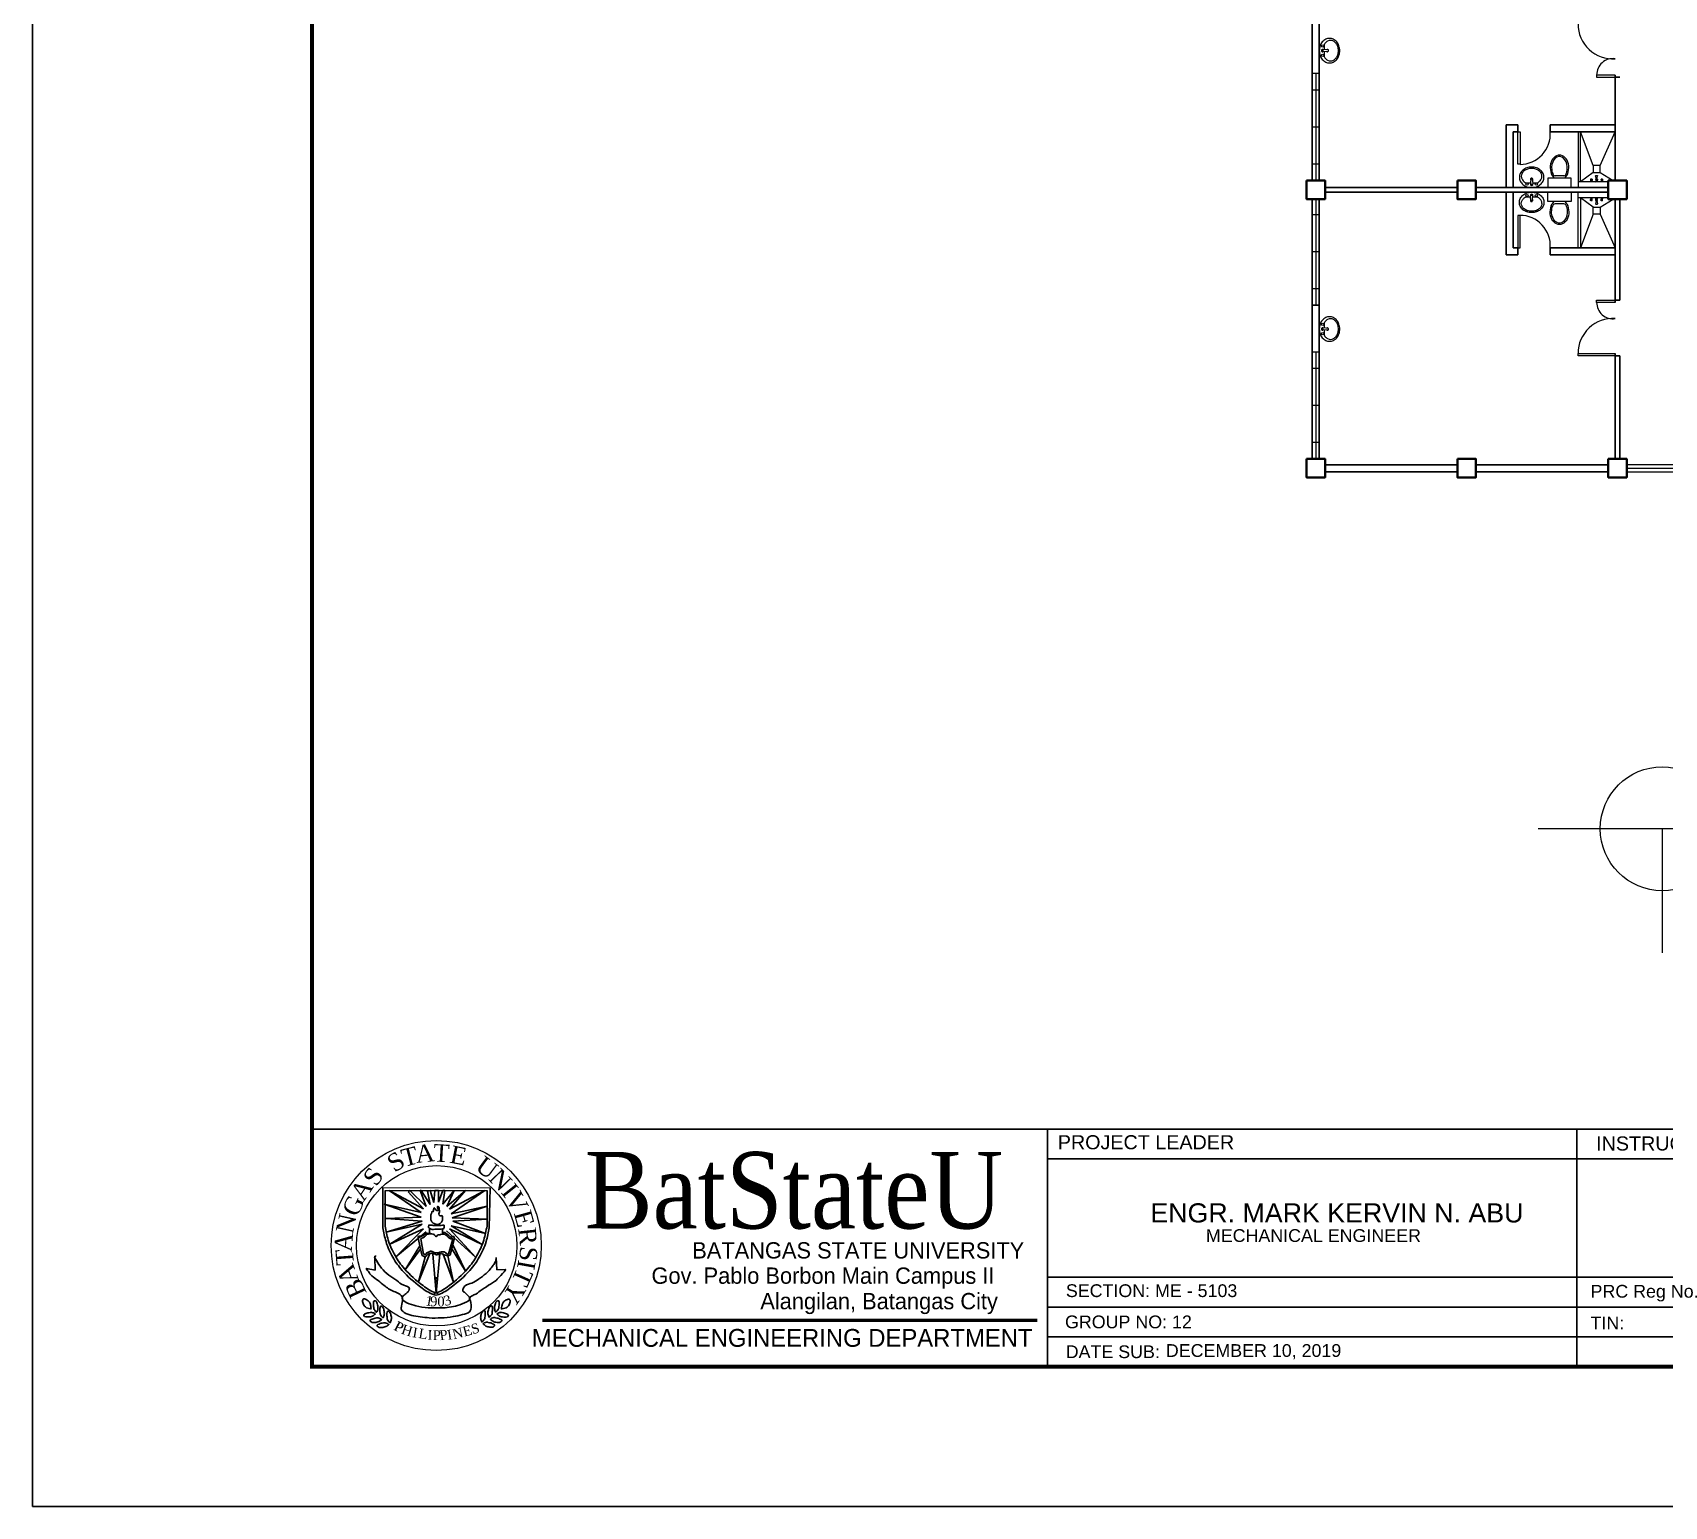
# Model space of a CAD drawing. Header units: millimetres. Extents: x 3 to 421, y 1 to 233.
# Drawn here: x 214.38 to 249.54, y 68.47 to 100.24 of the extents above; entities that cross this region are included whole.
import ezdxf
from ezdxf.enums import TextEntityAlignment as Align

# ---------------------------------------------------------------- set-up
doc = ezdxf.new("R2010")
doc.units = ezdxf.units.MM
doc.header["$MEASUREMENT"] = 0
for name, color, linetype in [('.1', 1, 'Continuous'), ('SHEET', 3, 'Continuous'), ('text', 7, 'Continuous')]:
    doc.layers.add(name, color=color, linetype=linetype)
for name, color, linetype, lineweight in [('stair', 134, 'Continuous', 0), ('texts', 2, 'Continuous', 18), ('WALL', 4, 'Continuous', 30)]:
    doc.layers.add(name, color=color, linetype=linetype, lineweight=lineweight)
doc.styles.add('arial', font='arial.ttf')
doc.styles.add('CGOTHIC', font='GOTHIC.TTF')
doc.styles.add('GARAMOND', font='GARA.TTF')
doc.styles.get("Standard").update_dxf_attribs({"font": 'arial.ttf'})

msp = doc.modelspace()

# ---------------------------------------------------------------- linework, layer by layer
at = {"layer": '.1', "color": 0}
for p, q in [((214.384, 138.867), (214.384, 68.472)), ((214.384, 68.472), (313.659, 68.472))]:
    msp.add_line(p, q, dxfattribs=at)
at = {"layer": '.1', "linetype": 'Continuous', "ltscale": 0.5}
msp.add_line((247.656, 76.6), (247.656, 71.48), dxfattribs=at)
at = {"color": 8, "lineweight": 25}
for p, q in [((241.954, 97.047), (241.954, 102.647)), ((242.104, 97.047), (242.104, 102.647)), ((248.479, 99.322), (248.479, 97.047)), ((248.479, 99.272), (248.579, 99.272)), ((246.129, 98.247), (246.129, 96.897)), ((247.079, 98.097), (247.079, 98.247)), ((242.229, 96.897), (245.079, 96.897)), ((242.229, 96.797), (245.079, 96.797)), ((245.479, 96.897), (248.329, 96.897)), ((245.479, 96.797), (248.329, 96.797)), ((246.129, 95.447), (246.129, 96.797)), ((241.954, 91.047), (241.954, 96.647)), ((242.104, 91.047), (242.104, 96.647)), ((248.479, 96.647), (248.479, 94.422)), ((248.579, 96.647), (248.579, 94.472)), ((248.479, 94.472), (248.579, 94.472)), ((248.479, 93.322), (248.479, 91.047)), ((248.479, 93.272), (248.579, 93.272)), ((248.579, 93.272), (248.579, 91.047)), ((242.229, 90.922), (245.079, 90.922)), ((242.229, 90.772), (245.079, 90.772)), ((245.479, 90.922), (248.329, 90.922)), ((245.479, 90.772), (248.329, 90.772))]:
    msp.add_line(p, q, dxfattribs=at)
at = {"color": 8, "lineweight": 9}
for p, q in [((242.302, 99.861), (242.18, 99.874)), ((242.302, 99.832), (242.18, 99.819)), ((241.954, 99.359), (242.104, 99.359)), ((241.954, 97.047), (241.954, 99.359)), ((242.029, 99.359), (242.029, 97.047)), ((241.954, 98.203), (241.954, 99.003)), ((241.954, 99.003), (242.104, 99.003)), ((242.104, 99.003), (242.104, 97.403)), ((241.954, 98.203), (242.104, 98.203)), ((242.104, 97.403), (241.954, 97.403)), ((241.954, 97.047), (242.104, 97.047)), ((246.664, 97.095), (246.651, 96.973)), ((246.693, 97.095), (246.707, 96.973)), ((247.029, 97.097), (247.029, 96.897)), ((247.529, 97.097), (247.029, 97.097)), ((247.369, 97.147), (247.188, 97.147)), ((247.529, 96.897), (247.529, 97.097)), ((247.952, 97.079), (247.948, 97.077)), ((247.948, 97.077), (247.948, 97.055)), ((247.982, 97.077), (247.948, 97.077)), ((247.948, 97.055), (247.951, 97.051)), ((247.948, 97.022), (247.951, 97.029)), ((247.951, 97.049), (247.951, 97.043)), ((247.979, 97.043), (247.951, 97.043)), ((247.951, 97.043), (247.952, 97.041)), ((247.979, 97.029), (247.951, 97.029)), ((247.952, 97.08), (247.952, 97.079)), ((247.978, 97.08), (247.952, 97.08)), ((247.978, 97.079), (247.952, 97.079)), ((247.952, 97.068), (247.952, 97.056)), ((247.952, 97.055), (247.959, 97.055)), ((247.978, 97.041), (247.952, 97.041)), ((247.954, 97.029), (247.954, 97.041)), ((247.959, 97.068), (247.959, 97.056)), ((247.971, 97.068), (247.971, 97.056)), ((247.978, 97.055), (247.971, 97.055)), ((247.976, 97.029), (247.976, 97.041)), ((247.978, 97.08), (247.978, 97.079)), ((247.978, 97.079), (247.982, 97.077)), ((247.978, 97.068), (247.978, 97.056)), ((247.979, 97.043), (247.978, 97.041)), ((247.979, 97.049), (247.979, 97.043)), ((247.982, 97.022), (247.979, 97.029)), ((247.982, 97.055), (247.98, 97.051)), ((247.982, 97.077), (247.982, 97.055)), ((248.05, 97.022), (248.061, 97.027)), ((248.066, 97.107), (248.058, 97.149)), ((248.059, 97.154), (248.098, 97.154)), ((248.061, 97.037), (248.096, 97.037)), ((248.061, 97.027), (248.061, 97.037)), ((248.061, 97.027), (248.096, 97.027)), ((248.096, 97.027), (248.061, 97.027)), ((248.066, 97.079), (248.062, 97.077)), ((248.071, 97.077), (248.062, 97.077)), ((248.062, 97.077), (248.062, 97.055)), ((248.062, 97.055), (248.064, 97.051)), ((248.065, 97.055), (248.071, 97.055)), ((248.065, 97.049), (248.065, 97.043)), ((248.071, 97.043), (248.065, 97.043)), ((248.065, 97.043), (248.065, 97.041)), ((248.071, 97.041), (248.065, 97.041)), ((248.091, 97.107), (248.066, 97.107)), ((248.066, 97.107), (248.066, 97.099)), ((248.091, 97.107), (248.066, 97.107)), ((248.066, 97.099), (248.091, 97.099)), ((248.071, 97.08), (248.066, 97.08)), ((248.066, 97.08), (248.066, 97.079)), ((248.071, 97.079), (248.066, 97.079)), ((248.066, 97.068), (248.066, 97.056)), ((248.067, 97.037), (248.067, 97.041)), ((248.071, 97.037), (248.071, 97.099)), ((248.086, 97.037), (248.071, 97.037)), ((248.086, 97.099), (248.086, 97.037)), ((248.092, 97.08), (248.086, 97.08)), ((248.092, 97.079), (248.086, 97.079)), ((248.095, 97.077), (248.086, 97.077)), ((248.092, 97.055), (248.086, 97.055)), ((248.093, 97.043), (248.086, 97.043)), ((248.092, 97.041), (248.086, 97.041)), ((248.09, 97.037), (248.09, 97.041)), ((248.091, 97.107), (248.1, 97.149)), ((248.091, 97.099), (248.091, 97.107)), ((248.092, 97.08), (248.092, 97.079)), ((248.092, 97.079), (248.095, 97.077)), ((248.092, 97.068), (248.092, 97.056)), ((248.093, 97.043), (248.092, 97.041)), ((248.095, 97.055), (248.093, 97.051)), ((248.093, 97.049), (248.093, 97.043)), ((248.095, 97.077), (248.095, 97.055)), ((248.096, 97.037), (248.096, 97.027)), ((248.096, 97.027), (248.108, 97.022)), ((248.175, 97.022), (248.179, 97.029)), ((248.179, 97.079), (248.176, 97.077)), ((248.209, 97.077), (248.176, 97.077)), ((248.176, 97.077), (248.176, 97.055)), ((248.176, 97.055), (248.178, 97.051)), ((248.178, 97.049), (248.178, 97.043)), ((248.178, 97.043), (248.179, 97.041)), ((248.206, 97.043), (248.178, 97.043)), ((248.205, 97.08), (248.179, 97.08)), ((248.179, 97.08), (248.179, 97.079)), ((248.205, 97.079), (248.179, 97.079)), ((248.179, 97.068), (248.179, 97.056)), ((248.179, 97.055), (248.186, 97.055)), ((248.206, 97.041), (248.179, 97.041)), ((248.206, 97.029), (248.179, 97.029)), ((248.181, 97.029), (248.181, 97.041)), ((248.186, 97.068), (248.186, 97.056)), ((248.198, 97.068), (248.198, 97.056)), ((248.206, 97.055), (248.198, 97.055)), ((248.204, 97.029), (248.204, 97.041)), ((248.205, 97.08), (248.205, 97.079)), ((248.205, 97.079), (248.209, 97.077)), ((248.205, 97.068), (248.205, 97.056)), ((248.206, 97.049), (248.206, 97.043)), ((248.206, 97.043), (248.206, 97.041)), ((248.209, 97.022), (248.206, 97.029)), ((248.209, 97.055), (248.207, 97.051)), ((248.209, 97.077), (248.209, 97.055)), ((246.664, 96.599), (246.651, 96.721)), ((246.693, 96.599), (246.707, 96.721)), ((246.703, 96.999), (246.805, 96.999)), ((246.703, 96.695), (246.805, 96.695)), ((247.029, 96.897), (247.529, 96.897)), ((247.029, 96.597), (247.029, 96.797)), ((247.029, 96.797), (247.529, 96.797)), ((247.529, 96.797), (247.529, 96.597)), ((248.329, 97.022), (247.679, 97.022)), ((247.948, 97.022), (247.948, 97.022)), ((247.982, 97.022), (247.948, 97.022)), ((247.982, 97.022), (247.948, 97.022)), ((247.982, 97.022), (247.982, 97.022)), ((248.108, 97.022), (248.05, 97.022)), ((248.209, 97.022), (248.175, 97.022)), ((248.209, 97.022), (248.175, 97.022)), ((248.175, 97.022), (248.175, 97.022)), ((248.209, 97.022), (248.209, 97.022)), ((241.954, 94.359), (241.954, 96.647)), ((242.029, 96.647), (242.029, 94.359)), ((247.529, 96.597), (247.029, 96.597)), ((247.369, 96.547), (247.188, 96.547)), ((248.329, 96.672), (247.679, 96.672)), ((247.948, 96.671), (247.948, 96.672)), ((247.982, 96.672), (247.948, 96.672)), ((247.948, 96.671), (247.951, 96.664)), ((247.982, 96.671), (247.948, 96.671)), ((247.948, 96.638), (247.951, 96.642)), ((247.948, 96.616), (247.948, 96.638)), ((247.952, 96.614), (247.948, 96.616)), ((247.982, 96.616), (247.948, 96.616)), ((247.979, 96.664), (247.951, 96.664)), ((247.951, 96.65), (247.952, 96.652)), ((247.951, 96.644), (247.951, 96.65)), ((247.979, 96.65), (247.951, 96.65)), ((247.978, 96.652), (247.952, 96.652)), ((247.952, 96.638), (247.959, 96.638)), ((247.952, 96.625), (247.952, 96.637)), ((247.952, 96.613), (247.952, 96.614)), ((247.978, 96.614), (247.952, 96.614)), ((247.978, 96.613), (247.952, 96.613)), ((247.954, 96.664), (247.954, 96.652)), ((247.959, 96.625), (247.959, 96.637)), ((247.978, 96.638), (247.971, 96.638)), ((247.971, 96.625), (247.971, 96.637)), ((247.976, 96.664), (247.976, 96.652)), ((247.979, 96.65), (247.978, 96.652)), ((247.978, 96.625), (247.978, 96.637)), ((247.978, 96.614), (247.982, 96.616)), ((247.978, 96.613), (247.978, 96.614)), ((247.982, 96.671), (247.979, 96.664)), ((247.979, 96.644), (247.979, 96.65)), ((247.982, 96.638), (247.98, 96.642)), ((247.982, 96.671), (247.982, 96.672)), ((247.982, 96.616), (247.982, 96.638)), ((248.05, 96.672), (248.061, 96.666)), ((248.108, 96.672), (248.05, 96.672)), ((248.066, 96.586), (248.058, 96.544)), ((248.059, 96.54), (248.098, 96.54)), ((248.061, 96.666), (248.096, 96.666)), ((248.096, 96.666), (248.061, 96.666)), ((248.061, 96.666), (248.061, 96.656)), ((248.061, 96.656), (248.096, 96.656)), ((248.062, 96.638), (248.064, 96.642)), ((248.062, 96.616), (248.062, 96.638)), ((248.071, 96.616), (248.062, 96.616)), ((248.066, 96.614), (248.062, 96.616)), ((248.071, 96.652), (248.065, 96.652)), ((248.065, 96.65), (248.065, 96.652)), ((248.071, 96.65), (248.065, 96.65)), ((248.065, 96.644), (248.065, 96.65)), ((248.065, 96.638), (248.071, 96.638)), ((248.066, 96.625), (248.066, 96.637)), ((248.071, 96.614), (248.066, 96.614)), ((248.066, 96.613), (248.066, 96.614)), ((248.071, 96.613), (248.066, 96.613)), ((248.066, 96.586), (248.066, 96.594)), ((248.066, 96.594), (248.091, 96.594)), ((248.091, 96.586), (248.066, 96.586)), ((248.091, 96.586), (248.066, 96.586)), ((248.067, 96.656), (248.067, 96.652)), ((248.071, 96.656), (248.071, 96.594)), ((248.086, 96.656), (248.071, 96.656)), ((248.086, 96.594), (248.086, 96.656)), ((248.092, 96.652), (248.086, 96.652)), ((248.093, 96.65), (248.086, 96.65)), ((248.092, 96.638), (248.086, 96.638)), ((248.095, 96.616), (248.086, 96.616)), ((248.092, 96.614), (248.086, 96.614)), ((248.092, 96.613), (248.086, 96.613)), ((248.09, 96.656), (248.09, 96.652)), ((248.091, 96.594), (248.091, 96.586)), ((248.091, 96.586), (248.1, 96.544)), ((248.093, 96.65), (248.092, 96.652)), ((248.092, 96.625), (248.092, 96.637)), ((248.092, 96.614), (248.095, 96.616)), ((248.092, 96.613), (248.092, 96.614)), ((248.093, 96.644), (248.093, 96.65)), ((248.095, 96.638), (248.093, 96.642)), ((248.095, 96.616), (248.095, 96.638)), ((248.096, 96.666), (248.108, 96.672)), ((248.096, 96.656), (248.096, 96.666)), ((248.209, 96.672), (248.175, 96.672)), ((248.175, 96.671), (248.175, 96.672)), ((248.209, 96.671), (248.175, 96.671)), ((248.175, 96.671), (248.179, 96.664)), ((248.176, 96.638), (248.178, 96.642)), ((248.176, 96.616), (248.176, 96.638)), ((248.209, 96.616), (248.176, 96.616)), ((248.179, 96.614), (248.176, 96.616)), ((248.178, 96.65), (248.179, 96.652)), ((248.206, 96.65), (248.178, 96.65)), ((248.178, 96.644), (248.178, 96.65)), ((248.206, 96.664), (248.179, 96.664)), ((248.206, 96.652), (248.179, 96.652)), ((248.179, 96.638), (248.186, 96.638)), ((248.179, 96.625), (248.179, 96.637)), ((248.205, 96.614), (248.179, 96.614)), ((248.179, 96.613), (248.179, 96.614)), ((248.205, 96.613), (248.179, 96.613)), ((248.181, 96.664), (248.181, 96.652)), ((248.186, 96.625), (248.186, 96.637)), ((248.206, 96.638), (248.198, 96.638)), ((248.198, 96.625), (248.198, 96.637)), ((248.204, 96.664), (248.204, 96.652)), ((248.205, 96.625), (248.205, 96.637)), ((248.205, 96.614), (248.209, 96.616)), ((248.205, 96.613), (248.205, 96.614)), ((248.209, 96.671), (248.206, 96.664)), ((248.206, 96.65), (248.206, 96.652)), ((248.206, 96.644), (248.206, 96.65)), ((248.209, 96.638), (248.207, 96.642)), ((248.209, 96.671), (248.209, 96.672)), ((248.209, 96.616), (248.209, 96.638)), ((241.954, 95.515), (241.954, 96.315)), ((241.954, 96.315), (242.104, 96.315)), ((242.104, 96.315), (242.104, 94.715)), ((241.954, 95.515), (242.104, 95.515)), ((242.104, 94.715), (241.954, 94.715)), ((241.954, 94.359), (242.104, 94.359)), ((242.302, 93.861), (242.18, 93.874)), ((242.302, 93.832), (242.18, 93.819)), ((241.954, 93.359), (242.104, 93.359)), ((241.954, 91.047), (241.954, 93.359)), ((242.029, 93.359), (242.029, 91.047)), ((241.954, 92.203), (241.954, 93.003)), ((241.954, 93.003), (242.104, 93.003)), ((242.104, 93.003), (242.104, 91.403)), ((241.954, 92.203), (242.104, 92.203)), ((242.104, 91.403), (241.954, 91.403)), ((241.954, 91.047), (242.104, 91.047)), ((251.429, 90.922), (248.729, 90.922)), ((248.729, 90.847), (251.429, 90.847)), ((248.729, 90.772), (251.429, 90.772))]:
    msp.add_line(p, q, dxfattribs=at)
at = {"color": 8, "lineweight": 25, "ltscale": 0.3}
for p, q in [((246.379, 98.247), (246.129, 98.247)), ((246.379, 98.097), (246.279, 98.097)), ((246.279, 96.897), (246.279, 98.097)), ((246.379, 98.097), (246.379, 98.247)), ((248.479, 98.247), (247.079, 98.247)), ((248.479, 98.097), (247.079, 98.097)), ((246.279, 96.797), (246.279, 95.597)), ((246.379, 95.447), (246.129, 95.447)), ((246.379, 95.597), (246.279, 95.597)), ((246.379, 95.597), (246.379, 95.447)), ((248.479, 95.597), (247.079, 95.597)), ((247.079, 95.597), (247.079, 95.447)), ((248.479, 95.447), (247.079, 95.447))]:
    msp.add_line(p, q, dxfattribs=at)
at = {"color": 8, "lineweight": 9, "ltscale": 0.3}
for p, q in [((248.004, 97.372), (247.729, 98.097)), ((248.154, 97.372), (248.479, 98.097)), ((248.004, 97.222), (247.729, 97.022)), ((248.154, 97.222), (248.438, 97.047)), ((248.004, 96.472), (247.729, 96.672)), ((248.154, 96.472), (248.438, 96.647)), ((248.004, 96.322), (247.729, 95.597)), ((248.154, 96.322), (248.479, 95.597))]:
    msp.add_line(p, q, dxfattribs=at)
at = {"color": 0, "linetype": 'ByBlock', "lineweight": 9}
for p, q in [((252.165, 83.076), (246.821, 83.076)), ((249.493, 83.076), (249.493, 80.403))]:
    msp.add_line(p, q, dxfattribs=at)
for p, q in [((221.927, 74.478), (221.927, 75.344)), ((221.976, 74.512), (221.976, 75.281)), ((222.806, 74.884), (222.068, 75.281)), ((222.068, 75.281), (222.751, 74.808)), ((222.507, 75.281), (222.475, 75.248)), ((222.475, 75.248), (222.806, 74.884)), ((222.865, 74.938), (222.507, 75.281)), ((222.757, 75.281), (222.73, 75.281)), ((222.73, 75.281), (222.865, 74.938)), ((222.947, 74.976), (222.757, 75.281)), ((222.947, 75.281), (222.889, 75.263)), ((222.889, 75.263), (222.947, 74.976)), ((223.028, 75.02), (222.947, 75.281)), ((223.05, 75.281), (223.028, 75.02)), ((223.126, 75.281), (223.05, 75.281)), ((223.223, 75.281), (223.126, 75.025)), ((223.126, 75.025), (223.126, 75.281)), ((223.462, 75.281), (223.223, 74.987)), ((223.223, 74.987), (223.261, 75.281)), ((223.261, 75.281), (223.223, 75.281)), ((223.712, 75.281), (223.305, 74.933)), ((223.305, 74.933), (223.462, 75.281)), ((224.124, 75.281), (223.364, 74.879)), ((223.364, 74.879), (223.712, 75.281)), ((223.402, 74.776), (224.124, 75.281)), ((224.173, 74.506), (224.173, 75.281)), ((224.222, 74.478), (224.238, 75.34)), ((222.751, 74.808), (221.954, 74.982)), ((221.954, 74.982), (222.751, 74.705)), ((224.173, 74.944), (223.402, 74.776)), ((223.424, 74.694), (224.173, 74.944)), ((222.751, 74.705), (222.002, 74.673)), ((222.002, 74.673), (222.773, 74.618)), ((222.773, 74.618), (222.002, 74.384)), ((222.002, 74.384), (222.778, 74.553)), ((222.778, 74.553), (222.076, 74.122)), ((224.173, 74.662), (223.424, 74.694)), ((223.435, 74.618), (224.173, 74.662)), ((224.14, 74.352), (223.435, 74.618)), ((222.076, 74.122), (222.806, 74.456)), ((222.806, 74.456), (222.209, 73.847)), ((222.209, 73.847), (222.86, 74.391)), ((222.69, 74.249), (222.767, 73.893)), ((222.75, 74.241), (222.808, 73.911)), ((222.936, 74.463), (222.936, 74.362)), ((223.216, 74.451), (223.216, 74.35)), ((223.932, 73.834), (223.299, 74.407)), ((223.426, 74.212), (223.345, 73.905)), ((224.07, 74.117), (223.364, 74.456)), ((223.364, 74.456), (223.932, 73.834)), ((223.377, 73.887), (223.471, 74.251)), ((223.402, 74.521), (224.07, 74.117)), ((223.402, 74.521), (224.14, 74.352)), ((221.763, 73.561), (221.753, 73.836)), ((222.724, 74.087), (222.413, 73.571)), ((222.413, 73.571), (222.735, 74.006)), ((222.694, 73.308), (222.941, 73.924)), ((222.849, 73.87), (222.694, 73.308)), ((223.006, 73.908), (223.074, 73.07)), ((223.074, 73.07), (223.158, 73.913)), ((223.229, 73.908), (223.448, 73.303)), ((223.448, 73.303), (223.326, 73.875)), ((223.408, 74.038), (223.712, 73.544)), ((223.712, 73.544), (223.44, 74.109)), ((224.371, 73.839), (224.383, 73.568)), ((221.579, 73.599), (221.763, 73.561)), ((224.383, 73.568), (224.563, 73.574))]:
    msp.add_line(p, q)
at = {"color": 8, "lineweight": 9}
for points in [[(242.325, 99.582, 0.11576), (242.407, 99.601, 0.104047), (242.481, 99.659, 0.090875), (242.528, 99.743, 0.083344), (242.546, 99.847, 0.083344), (242.528, 99.95, 0.090875), (242.481, 100.034, 0.104047), (242.407, 100.092, 0.11576), (242.325, 100.112, 0.11576), (242.242, 100.092, 0.104047), (242.168, 100.034, 0.090875), (242.121, 99.95, 0.083344), (242.104, 99.847, 0.083344), (242.121, 99.743, 0.090875), (242.168, 99.659, 0.104047), (242.242, 99.601, 0.11576)], [(246.944, 97.118, 0.11576), (246.924, 97.2, 0.104047), (246.866, 97.274, 0.090875), (246.782, 97.321, 0.083344), (246.679, 97.339, 0.083344), (246.575, 97.321, 0.090875), (246.491, 97.274, 0.104047), (246.433, 97.2, 0.11576), (246.414, 97.118, 0.11576), (246.433, 97.035, 0.104047), (246.491, 96.961, 0.090875), (246.575, 96.914, 0.083344), (246.679, 96.897, 0.083344), (246.782, 96.914, 0.090875), (246.866, 96.961, 0.104047), (246.924, 97.035, 0.11576)], [(246.944, 96.576, -0.11576), (246.924, 96.493, -0.104047), (246.866, 96.419, -0.090875), (246.782, 96.372, -0.083344), (246.679, 96.355, -0.083344), (246.575, 96.372, -0.090875), (246.491, 96.419, -0.104047), (246.433, 96.493, -0.11576), (246.414, 96.576, -0.11576), (246.433, 96.658, -0.104047), (246.491, 96.732, -0.090875), (246.575, 96.779, -0.083344), (246.679, 96.797, -0.083344), (246.782, 96.779, -0.090875), (246.866, 96.732, -0.104047), (246.924, 96.658, -0.11576)], [(242.325, 93.582, 0.11576), (242.407, 93.601, 0.104047), (242.481, 93.659, 0.090875), (242.528, 93.743, 0.083344), (242.546, 93.847, 0.083344), (242.528, 93.95, 0.090875), (242.481, 94.034, 0.104047), (242.407, 94.092, 0.11576), (242.325, 94.112, 0.11576), (242.242, 94.092, 0.104047), (242.168, 94.034, 0.090875), (242.121, 93.95, 0.083344), (242.104, 93.847, 0.083344), (242.121, 93.743, 0.090875), (242.168, 93.659, 0.104047), (242.242, 93.601, 0.11576)]]:
    msp.add_lwpolyline(points, format="xyb", close=True, dxfattribs=at)
for points in [[(242.346, 99.624, 0.124838), (242.408, 99.64, 0.105788), (242.466, 99.689, 0.086697), (242.502, 99.759, 0.076776), (242.516, 99.847, 0.076776), (242.502, 99.934, 0.086697), (242.466, 100.004, 0.105788), (242.408, 100.053, 0.124838), (242.346, 100.069, 0.124838), (242.283, 100.053, 0.105788), (242.225, 100.004, 0.040067), (242.206, 99.973), (242.206, 99.871, 0.040067)], [(242.206, 99.822), (242.206, 99.72, 0.040067), (242.225, 99.689, 0.105788), (242.283, 99.64, 0.124838), (242.346, 99.624, 0.124838)], [(246.901, 97.139, 0.124838), (246.885, 97.201, 0.105788), (246.836, 97.259, 0.086697), (246.766, 97.295, 0.076776), (246.679, 97.309, 0.076776), (246.591, 97.295, 0.086697), (246.521, 97.259, 0.105788), (246.472, 97.201, 0.124838), (246.456, 97.139, 0.124838), (246.472, 97.076, 0.105788), (246.521, 97.018, 0.040067), (246.552, 96.999), (246.654, 96.999, 0.040067)], [(246.901, 96.555, -0.124838), (246.885, 96.492, -0.105788), (246.836, 96.434, -0.086697), (246.766, 96.398, -0.076776), (246.679, 96.385, -0.076776), (246.591, 96.398, -0.086697), (246.521, 96.434, -0.105788), (246.472, 96.492, -0.124838), (246.456, 96.555, -0.124838), (246.472, 96.617, -0.105788), (246.521, 96.675, -0.040067), (246.552, 96.695), (246.654, 96.695, -0.040067)], [(242.346, 93.624, 0.124838), (242.408, 93.64, 0.105788), (242.466, 93.689, 0.086697), (242.502, 93.759, 0.076776), (242.516, 93.847, 0.076776), (242.502, 93.934, 0.086697), (242.466, 94.004, 0.105788), (242.408, 94.053, 0.124838), (242.346, 94.069, 0.124838), (242.283, 94.053, 0.105788), (242.225, 94.004, 0.040067), (242.206, 93.973), (242.206, 93.871, 0.040067)], [(242.206, 93.822), (242.206, 93.72, 0.040067), (242.225, 93.689, 0.105788), (242.283, 93.64, 0.124838), (242.346, 93.624, 0.124838)]]:
    msp.add_lwpolyline(points, format="xyb", dxfattribs=at)
for points in [[(241.954, 99.359), (242.104, 99.359), (242.104, 97.047), (241.954, 97.047)], [(241.954, 96.647), (242.104, 96.647), (242.104, 94.359), (241.954, 94.359)], [(241.954, 93.359), (242.104, 93.359), (242.104, 91.047), (241.954, 91.047)]]:
    msp.add_lwpolyline(points, close=True, dxfattribs=at)
at = {"color": 8, "lineweight": 13, "ltscale": 0.03}
for points in [[(248.479, 99.272), (248.479, 99.322), (248.079, 99.322), (248.079, 99.272)], [(246.379, 98.097), (246.429, 98.097), (246.429, 97.397), (246.379, 97.397)], [(246.379, 95.597), (246.429, 95.597), (246.429, 96.297), (246.379, 96.297)], [(248.479, 94.472), (248.479, 94.422), (248.079, 94.422), (248.079, 94.472)], [(248.479, 93.322), (248.479, 93.272), (247.679, 93.272), (247.679, 93.322)]]:
    msp.add_lwpolyline(points, close=True, dxfattribs=at)
at = {"color": 8, "lineweight": 9, "ltscale": 0.3}
for points in [[(247.729, 97.022), (247.729, 98.097), (247.679, 98.097), (247.679, 96.897), (247.679, 96.897)], [(247.729, 96.672), (247.729, 95.597), (247.679, 95.597), (247.679, 96.797), (247.679, 96.797)]]:
    msp.add_lwpolyline(points, dxfattribs=at)
at = {"color": 8, "lineweight": 35}
for points in [[(241.829, 97.047), (242.229, 97.047), (242.229, 96.647), (241.829, 96.647)], [(245.079, 97.047), (245.479, 97.047), (245.479, 96.647), (245.079, 96.647)], [(248.329, 97.047), (248.729, 97.047), (248.729, 96.647), (248.329, 96.647)], [(241.829, 91.047), (242.229, 91.047), (242.229, 90.647), (241.829, 90.647)], [(245.079, 91.047), (245.479, 91.047), (245.479, 90.647), (245.079, 90.647)], [(248.329, 91.047), (248.729, 91.047), (248.729, 90.647), (248.329, 90.647)]]:
    msp.add_lwpolyline(points, close=True, dxfattribs=at)
at = {"color": 8, "lineweight": 9, "ltscale": 0.03}
for points in [[(248.004, 97.222), (248.154, 97.222), (248.154, 97.372), (248.004, 97.372)], [(248.004, 96.472), (248.154, 96.472), (248.154, 96.322), (248.004, 96.322)]]:
    msp.add_lwpolyline(points, close=True, dxfattribs=at)
at = {"color": 8, "lineweight": 9}
for centre, radius in [((242.177, 99.948), 0.0255), ((242.17, 99.847), 0.0095), ((242.177, 99.745), 0.0255), ((246.577, 96.97), 0.0255), ((246.577, 96.724), 0.0255), ((246.679, 96.963), 0.0095), ((246.679, 96.73), 0.0095), ((246.78, 96.97), 0.0255), ((246.78, 96.724), 0.0255), ((242.177, 93.948), 0.0255), ((242.177, 93.745), 0.0255), ((242.17, 93.847), 0.0095)]:
    msp.add_circle(centre, radius, dxfattribs=at)
at = {"color": 0, "linetype": 'ByBlock', "lineweight": 9}
msp.add_circle((249.493, 83.076), 1.336, dxfattribs=at)
at = {"color": 8, "lineweight": 13, "ltscale": 0.03}
for centre, radius, start, end in [((248.43, 100.422), 0.752, 180, 273.6952), ((248.432, 99.322), 0.353, 82.3719, 180), ((246.429, 98.048), 0.652, 270, 4.2422), ((246.429, 95.645), 0.652, 355.7578, 90), ((248.432, 94.422), 0.353, 180, 277.6281), ((248.43, 93.322), 0.752, 86.3048, 180)]:
    msp.add_arc(centre, radius, start, end, dxfattribs=at)
at = {"color": 8, "lineweight": 9}
for centre, radius, start, end in [((242.177, 99.847), 0.028, 83.7545, 276.2455), ((242.279, 99.847), 0.025, 36.3068, 131.2022), ((242.208, 99.847), 0.0948, 351.2026, 8.7974), ((242.279, 99.847), 0.025, 341.3793, 18.6207), ((242.279, 99.847), 0.025, 228.7978, 323.6932), ((246.679, 97.072), 0.025, 126.3068, 221.2022), ((246.679, 97.001), 0.0948, 81.2026, 98.7974), ((246.679, 97.072), 0.025, 71.3793, 108.6207), ((246.679, 97.072), 0.025, 318.7978, 53.6932), ((246.726, 97.162), 0.181, 307.3815, 331.5364), ((246.77, 97.139), 0.131, 331.5364, 0), ((247.188, 97.197), 0.05, 208.0084, 270), ((247.369, 97.197), 0.05, 270, 331.8499), ((246.679, 96.97), 0.028, 173.7545, 6.2455), ((246.679, 96.724), 0.028, 353.7545, 186.2455), ((246.697, 97.2), 0.228, 298.2037, 307.3815), ((246.697, 96.493), 0.228, 52.6185, 61.7963), ((246.679, 96.622), 0.025, 138.7978, 233.6932), ((246.679, 96.692), 0.0948, 261.2026, 278.7974), ((246.679, 96.622), 0.025, 251.3793, 288.6207), ((246.679, 96.622), 0.025, 306.3068, 41.2022), ((246.726, 96.531), 0.181, 28.4636, 52.6185), ((246.77, 96.555), 0.131, 0, 28.4636), ((247.188, 96.497), 0.05, 90, 151.9916), ((247.369, 96.497), 0.05, 28.1501, 90), ((242.177, 93.847), 0.028, 83.7545, 276.2455), ((242.279, 93.847), 0.025, 36.3068, 131.2022), ((242.279, 93.847), 0.025, 228.7978, 323.6932), ((242.208, 93.847), 0.0948, 351.2026, 8.7974), ((242.279, 93.847), 0.025, 341.3793, 18.6207)]:
    msp.add_arc(centre, radius, start, end, dxfattribs=at)
for centre, major_axis, ratio, start_param, end_param in [((247.279, 97.322), (0, -0.275), 0.727273, 0.612555, 5.670631), ((247.939, 97.067), (0.00896, 0.00896), 1, 5.560378, 6.271464), ((247.937, 97.062), (-0.0118, 0.0118), 1, 3.273911, 3.406137), ((247.948, 97.056), (0.00268, 0.00268), 1, 4.870036, 5.497675), ((247.947, 97.049), (0.00268, 0.00268), 1, 5.497675, 5.991616), ((247.969, 97.067), (0.00738, 0.00738), 1, 1.497691, 2.282489), ((247.963, 97.056), (-0.00268, 0.00268), 1, 0.785286, 1.412925), ((247.97, 97.061), (0.00887, 0.00887), 1, 2.983721, 3.344735), ((247.965, 97.073), (-0.00268, 0.00268), 1, -1.497915, -0.073106), ((247.965, 97.054), (-0.00268, 0.00268), 1, 1.773938, 2.938226), ((247.96, 97.061), (0.00887, 0.00887), 1, 4.509022, 4.870036), ((247.961, 97.067), (-0.00738, 0.00738), 1, 4.000472, 4.78527), ((247.967, 97.056), (-0.00268, 0.00268), 1, 3.299239, 3.926878), ((247.991, 97.067), (-0.00896, 0.00896), 1, 0.011497, 0.722582), ((247.982, 97.056), (0.00268, 0.00268), 1, 2.356082, 2.983721), ((247.993, 97.062), (-0.0118, 0.0118), 1, 1.306028, 1.438253), ((247.983, 97.049), (0.00268, 0.00268), 1, 1.862141, 2.356082), ((248.061, 97.15), (0.00268, 0.00268), 1, 1.354119, 2.724181), ((248.053, 97.067), (-0.00896, 0.00896), 1, 3.989582, 4.700667), ((248.05, 97.062), (0.0118, 0.0118), 1, 4.844707, 4.976933), ((248.061, 97.049), (-0.00268, 0.00268), 1, 3.926878, 4.42082), ((248.062, 97.056), (-0.00268, 0.00268), 1, 3.299239, 3.926878), ((248.104, 97.067), (-0.00896, 0.00896), 1, 0.011497, 0.722582), ((248.096, 97.056), (-0.00268, 0.00268), 1, 0.785286, 1.412925), ((248.107, 97.062), (0.0118, 0.0118), 1, 2.876824, 3.009049), ((248.097, 97.049), (-0.00268, 0.00268), 1, 0.291344, 0.785286), ((248.167, 97.067), (0.00896, 0.00896), 1, 5.560378, 6.271464), ((248.164, 97.062), (-0.0118, 0.0118), 1, 3.273911, 3.406137), ((248.175, 97.049), (0.00268, 0.00268), 1, 5.497675, 5.991616), ((248.175, 97.056), (0.00268, 0.00268), 1, 4.870036, 5.497675), ((248.197, 97.067), (0.00738, 0.00738), 1, 1.497691, 2.282489), ((248.19, 97.056), (-0.00268, 0.00268), 1, 0.785286, 1.412925), ((248.197, 97.061), (0.00887, 0.00887), 1, 2.983721, 3.344735), ((248.192, 97.072), (-0.00268, 0.00268), 1, -1.497915, -0.073106), ((248.192, 97.054), (-0.00268, 0.00268), 1, 1.773938, 2.938226), ((248.188, 97.061), (0.00887, 0.00887), 1, 4.509022, 4.870036), ((248.188, 97.067), (-0.00738, 0.00738), 1, 4.000472, 4.78527), ((248.195, 97.056), (-0.00268, 0.00268), 1, 3.299239, 3.926878), ((248.218, 97.067), (-0.00896, 0.00896), 1, 0.011497, 0.722582), ((248.209, 97.056), (0.00268, 0.00268), 1, 2.356082, 2.983721), ((248.221, 97.062), (0.0118, 0.0118), 1, 2.876824, 3.009049), ((248.21, 97.049), (0.00268, 0.00268), 1, 1.862141, 2.356082), ((248.096, 96.543), (-0.00268, 0.00268), 1, 2.92514, 4.295202)]:
    msp.add_ellipse(centre, major_axis=major_axis, ratio=ratio, start_param=start_param, end_param=end_param, dxfattribs=at)
at = {"color": 8, "lineweight": 9, "extrusion": (-4.99074e-41, 2.88216e-41, -1)}
msp.add_ellipse((248.096, 97.15), major_axis=(0.00268, 0.00268), ratio=1, start_param=-0.216453, end_param=1.153609, dxfattribs=at)
at = {"color": 8, "lineweight": 9, "extrusion": (0, 0, -1)}
msp.add_ellipse((247.279, 96.372), major_axis=(0, 0.275), ratio=0.727273, start_param=0.612555, end_param=5.670631, dxfattribs=at)
at = {"color": 8, "lineweight": 9, "extrusion": (-4.99074e-41, -2.88216e-41, -1)}
for centre, major_axis, start_param, end_param in [((247.939, 96.626), (-0.00896, 0.00896), 2.418785, 3.129871), ((247.937, 96.631), (-0.0118, 0.0118), 1.703115, 1.83534), ((247.947, 96.644), (-0.00268, 0.00268), 2.356082, 2.850023), ((247.948, 96.637), (-0.00268, 0.00268), 1.728443, 2.356082), ((247.963, 96.637), (-0.00268, -0.00268), 0.785286, 1.412925), ((247.969, 96.626), (-0.00738, -0.00738), 6.21008, 6.994878), ((247.97, 96.632), (-0.00887, 0.00887), -0.157871, 0.203142), ((247.965, 96.639), (-0.00268, 0.00268), 0.203142, 1.36743), ((247.965, 96.621), (-0.00268, 0.00268), 3.214474, 4.639283), ((247.96, 96.632), (-0.00887, -0.00887), 2.938226, 3.299239), ((247.961, 96.626), (-0.00738, -0.00738), 4.000472, 4.78527), ((247.967, 96.637), (-0.00268, -0.00268), 3.299239, 3.926878), ((247.982, 96.637), (-0.00268, -0.00268), 0.785286, 1.412925), ((247.991, 96.626), (-0.00896, 0.00896), -1.559299, -0.848214), ((247.983, 96.644), (-0.00268, 0.00268), -1.279452, -0.785511), ((247.993, 96.631), (-0.0118, 0.0118), -0.264769, -0.132543), ((248.061, 96.543), (-0.00268, -0.00268), 6.066508, 7.43657), ((248.053, 96.626), (-0.00896, 0.00896), 2.418785, 3.129871), ((248.061, 96.644), (-0.00268, -0.00268), 3.926878, 4.42082), ((248.05, 96.631), (-0.0118, -0.0118), 3.273911, 3.406137), ((248.062, 96.637), (-0.00268, -0.00268), 3.299239, 3.926878), ((248.096, 96.637), (-0.00268, 0.00268), -0.785511, -0.157871), ((248.104, 96.626), (-0.00896, -0.00896), 0.011497, 0.722582), ((248.097, 96.644), (-0.00268, 0.00268), -1.279452, -0.785511), ((248.107, 96.631), (-0.0118, -0.0118), 1.306028, 1.438253), ((248.167, 96.626), (-0.00896, -0.00896), 3.989582, 4.700667), ((248.164, 96.631), (-0.0118, 0.0118), 1.703115, 1.83534), ((248.175, 96.644), (-0.00268, -0.00268), 3.926878, 4.42082), ((248.175, 96.637), (-0.00268, -0.00268), 3.299239, 3.926878), ((248.19, 96.637), (-0.00268, -0.00268), 0.785286, 1.412925), ((248.197, 96.626), (-0.00738, 0.00738), 4.639283, 5.424081), ((248.197, 96.632), (-0.00887, -0.00887), 1.412925, 1.773938), ((248.192, 96.639), (-0.00268, 0.00268), 0.203142, 1.36743), ((248.192, 96.621), (-0.00268, -0.00268), 4.78527, 6.21008), ((248.188, 96.632), (-0.00887, 0.00887), 1.36743, 1.728443), ((248.188, 96.626), (-0.00738, -0.00738), 4.000472, 4.78527), ((248.195, 96.637), (-0.00268, -0.00268), 3.299239, 3.926878), ((248.209, 96.637), (-0.00268, 0.00268), -0.785511, -0.157871), ((248.218, 96.626), (-0.00896, 0.00896), -1.559299, -0.848214), ((248.21, 96.644), (-0.00268, -0.00268), 0.291344, 0.785286), ((248.221, 96.631), (-0.0118, 0.0118), -0.264769, -0.132543)]:
    msp.add_ellipse(centre, major_axis=major_axis, ratio=1, start_param=start_param, end_param=end_param, dxfattribs=at)
at = {"color": 8, "lineweight": 9}
for points in [[(247.413, 97.173), (247.422, 97.189), (247.43, 97.208), (247.456, 97.299), (247.451, 97.386), (247.394, 97.517), (247.344, 97.559), (247.245, 97.572), (247.193, 97.546), (247.119, 97.435), (247.101, 97.351), (247.117, 97.238), (247.128, 97.203), (247.144, 97.173)], [(247.413, 96.52), (247.422, 96.504), (247.43, 96.486), (247.456, 96.395), (247.451, 96.307), (247.394, 96.176), (247.344, 96.134), (247.245, 96.121), (247.193, 96.147), (247.119, 96.258), (247.101, 96.342), (247.117, 96.456), (247.128, 96.491), (247.144, 96.52)]]:
    msp.add_open_spline(points, degree=3, knots=[0.937253, 0.937253, 0.937253, 0.937253, 1.185372, 1.185372, 2.113864, 2.113864, 3.042356, 3.042356, 3.970847, 3.970847, 4.899339, 4.899339, 5.346062, 5.346062, 5.346062, 5.346062], dxfattribs=at)
at = {"start_tangent": (-1, 0)}
msp.add_spline([(223.068, 74.553), (222.999, 74.59), (222.963, 74.646), (222.963, 74.709), (222.963, 74.757), (222.978, 74.782), (222.992, 74.83), (223.014, 74.825), (223.021, 74.873), (223.035, 74.909), (223.054, 74.883), (223.092, 74.849), (223.121, 74.849), (223.118, 74.888), (223.105, 74.923), (223.107, 74.935), (223.142, 74.905), (223.142, 74.877), (223.148, 74.851), (223.148, 74.822), (223.137, 74.777), (223.164, 74.736), (223.196, 74.738), (223.217, 74.685), (223.211, 74.642), (223.179, 74.583), (223.149, 74.558), (223.112, 74.55), (223.066, 74.55), (223.069, 74.55)], degree=3, dxfattribs=at)
for points, end_tangent in [([(222.922, 74.533), (223.01, 74.528), (223.101, 74.525), (223.163, 74.526), (223.217, 74.532), (223.247, 74.529), (223.248, 74.501), (223.248, 74.477), (223.237, 74.455), (223.212, 74.451), (223.161, 74.447), (223.074, 74.447), (222.969, 74.444), (222.943, 74.46), (222.913, 74.479), (222.921, 74.534), (222.921, 74.54)], (-1, 0)), ([(222.75, 74.241), (222.825, 74.282), (222.878, 74.328), (222.93, 74.343), (222.982, 74.348), (223.034, 74.328), (223.055, 74.302), (223.075, 74.287), (223.104, 74.314), (223.171, 74.328), (223.234, 74.34), (223.304, 74.308), (223.35, 74.261), (223.408, 74.241), (223.426, 74.25), (223.426, 74.212)], (0, -1))]:
    msp.add_spline(points, degree=3, dxfattribs=dict(end_tangent=end_tangent))
for points in [[(221.927, 74.478), (221.997, 74.177), (222.143, 73.841), (222.344, 73.559), (222.746, 73.196), (223.017, 73.038), (223.071, 73.022)], [(221.976, 74.512), (222.046, 74.212), (222.192, 73.876), (222.393, 73.594), (222.795, 73.23), (223.066, 73.073), (223.12, 73.057)], [(222.69, 74.249), (222.689, 74.287), (222.746, 74.296), (222.808, 74.319), (222.884, 74.357), (222.936, 74.362), (222.936, 74.386)], [(224.173, 74.512), (224.103, 74.212), (223.956, 73.876), (223.756, 73.594), (223.354, 73.23), (223.083, 73.073), (223.028, 73.057)], [(224.222, 74.478), (224.152, 74.177), (224.005, 73.841), (223.805, 73.559), (223.403, 73.196), (223.132, 73.038), (223.077, 73.022)], [(223.47, 74.247), (223.458, 74.29), (223.397, 74.276), (223.362, 74.293), (223.336, 74.325), (223.298, 74.348), (223.266, 74.371), (223.216, 74.371)], [(222.767, 73.893), (222.817, 73.858), (222.869, 73.87), (222.904, 73.907), (222.941, 73.924), (222.994, 73.924), (223.034, 73.916), (223.075, 73.896), (223.142, 73.91), (223.182, 73.922), (223.229, 73.908), (223.326, 73.875), (223.377, 73.887)], [(222.808, 73.911), (222.863, 73.911), (222.872, 73.934), (222.91, 73.954), (222.973, 73.969), (223.034, 73.94), (223.072, 73.934), (223.121, 73.937), (223.159, 73.954), (223.214, 73.96), (223.249, 73.957), (223.281, 73.934), (223.298, 73.919), (223.345, 73.905)], [(221.661, 72.73), (221.552, 72.769), (221.502, 72.847), (221.495, 72.923), (221.505, 72.936), (221.572, 72.93), (221.638, 72.87), (221.664, 72.811), (221.672, 72.756), (221.672, 72.728), (221.666, 72.728), (221.651, 72.743), (221.65, 72.743)], [(221.794, 72.655), (221.822, 72.728), (221.815, 72.817), (221.798, 72.869), (221.76, 72.903), (221.742, 72.9), (221.729, 72.851), (221.725, 72.807), (221.732, 72.755), (221.732, 72.734), (221.753, 72.7), (221.794, 72.659), (221.801, 72.659)], [(221.932, 72.537), (221.96, 72.609), (221.953, 72.698), (221.936, 72.75), (221.898, 72.784), (221.881, 72.781), (221.867, 72.733), (221.863, 72.688), (221.87, 72.636), (221.87, 72.616), (221.891, 72.581), (221.932, 72.54), (221.939, 72.54)], [(224.217, 72.547), (224.192, 72.62), (224.203, 72.709), (224.222, 72.76), (224.262, 72.793), (224.279, 72.789), (224.29, 72.74), (224.292, 72.695), (224.283, 72.644), (224.282, 72.623), (224.26, 72.59), (224.217, 72.55), (224.21, 72.551)], [(224.36, 72.66), (224.335, 72.733), (224.346, 72.822), (224.365, 72.873), (224.405, 72.906), (224.422, 72.902), (224.433, 72.853), (224.435, 72.808), (224.426, 72.757), (224.425, 72.736), (224.403, 72.703), (224.36, 72.663), (224.353, 72.663)], [(224.496, 72.729), (224.606, 72.763), (224.66, 72.839), (224.67, 72.915), (224.66, 72.928), (224.594, 72.925), (224.524, 72.867), (224.496, 72.81), (224.486, 72.755), (224.484, 72.728), (224.491, 72.727), (224.506, 72.741), (224.508, 72.741)], [(221.767, 72.619), (221.705, 72.572), (221.617, 72.554), (221.563, 72.556), (221.519, 72.582), (221.518, 72.6), (221.56, 72.627), (221.602, 72.643), (221.654, 72.65), (221.673, 72.656), (221.712, 72.646), (221.764, 72.618), (221.765, 72.611)], [(221.905, 72.5), (221.843, 72.454), (221.756, 72.435), (221.701, 72.437), (221.658, 72.464), (221.656, 72.481), (221.698, 72.508), (221.74, 72.524), (221.792, 72.532), (221.812, 72.538), (221.85, 72.527), (221.902, 72.499), (221.904, 72.493)], [(222.056, 72.393), (221.995, 72.346), (221.907, 72.328), (221.852, 72.33), (221.809, 72.357), (221.807, 72.374), (221.85, 72.401), (221.892, 72.417), (221.943, 72.425), (221.963, 72.43), (222.002, 72.42), (222.053, 72.392), (222.055, 72.386)], [(222.083, 72.429), (222.111, 72.502), (222.104, 72.591), (222.087, 72.643), (222.049, 72.677), (222.032, 72.674), (222.018, 72.626), (222.015, 72.581), (222.021, 72.529), (222.021, 72.509), (222.042, 72.474), (222.083, 72.433), (222.09, 72.433)], [(224.061, 72.446), (224.037, 72.519), (224.047, 72.609), (224.067, 72.659), (224.106, 72.692), (224.123, 72.688), (224.135, 72.639), (224.136, 72.594), (224.127, 72.543), (224.127, 72.523), (224.104, 72.489), (224.061, 72.449), (224.055, 72.45)], [(224.087, 72.409), (224.147, 72.359), (224.234, 72.337), (224.288, 72.337), (224.333, 72.362), (224.335, 72.379), (224.294, 72.408), (224.252, 72.425), (224.201, 72.435), (224.182, 72.442), (224.143, 72.433), (224.09, 72.407), (224.088, 72.401)], [(224.243, 72.509), (224.302, 72.46), (224.389, 72.438), (224.444, 72.438), (224.488, 72.463), (224.491, 72.48), (224.449, 72.508), (224.408, 72.526), (224.357, 72.536), (224.337, 72.543), (224.298, 72.534), (224.246, 72.508), (224.244, 72.502)], [(224.386, 72.622), (224.445, 72.573), (224.532, 72.551), (224.587, 72.55), (224.631, 72.575), (224.634, 72.593), (224.592, 72.621), (224.551, 72.639), (224.5, 72.649), (224.48, 72.655), (224.441, 72.647), (224.389, 72.621), (224.387, 72.614)]]:
    msp.add_spline(points, degree=3)
for points, knots in [([(221.769, 73.865), (221.719, 73.865), (221.841, 73.702), (221.899, 73.589), (222.055, 73.451), (222.23, 73.348), (222.344, 73.233), (222.527, 73.203), (222.483, 73.111), (222.436, 73.061), (222.372, 73.022), (222.323, 72.924), (222.478, 72.837), (222.654, 72.786), (222.873, 72.748), (223.052, 72.75), (223.263, 72.746), (223.498, 72.775), (223.693, 72.854), (223.799, 72.917), (223.799, 72.985), (223.742, 73.027), (223.705, 73.078), (223.639, 73.112), (223.659, 73.181), (223.72, 73.253), (223.858, 73.275), (224.001, 73.377), (224.137, 73.47), (224.24, 73.574), (224.303, 73.668), (224.358, 73.737), (224.371, 73.827), (224.371, 73.839)], [0, 0, 0, 0, 0.050157, 0.09733, 0.169415, 0.238469, 0.297382, 0.34519, 0.361609, 0.384753, 0.415402, 0.43521, 0.480082, 0.549086, 0.637593, 0.692397, 0.728181, 0.847546, 0.920378, 0.94488, 0.959291, 0.979722, 1.010309, 1.023969, 1.046254, 1.066064, 1.119081, 1.173808, 1.241086, 1.282544, 1.318293, 1.350594, 1.379885, 1.379885, 1.379885, 1.379885]), ([(221.753, 73.859), (221.757, 73.865), (221.766, 73.868), (221.778, 73.868), (221.78, 73.868)], [3.04846765, 3.04846765, 3.04846765, 3.04846765, 3.05886904, 3.06079098, 3.06079098, 3.06079098, 3.06079098]), ([(224.563, 73.574), (224.567, 73.574), (224.591, 73.57), (224.454, 73.441), (224.37, 73.33), (224.197, 73.234), (224.038, 73.127), (223.922, 73.034), (223.796, 72.993), (223.822, 72.862), (223.853, 72.758), (223.779, 72.631), (223.628, 72.602), (223.43, 72.551), (223.187, 72.532), (222.949, 72.527), (222.738, 72.559), (222.552, 72.579), (222.418, 72.627), (222.345, 72.682), (222.318, 72.731), (222.34, 72.82), (222.359, 72.908), (222.328, 73.059), (222.113, 73.103), (221.949, 73.242), (221.796, 73.36), (221.666, 73.45), (221.622, 73.537), (221.55, 73.604), (221.578, 73.601), (221.607, 73.593)], [1.525096, 1.525096, 1.525096, 1.525096, 1.532073, 1.584612, 1.633558, 1.698069, 1.768711, 1.823631, 1.856154, 1.874433, 1.942755, 1.959564, 2.013837, 2.081716, 2.168665, 2.253261, 2.318126, 2.380396, 2.439479, 2.4572, 2.470092, 2.492272, 2.543518, 2.560297, 2.639259, 2.721631, 2.780104, 2.832648, 2.871086, 2.885372, 2.911145, 2.911145, 2.911145, 2.911145]), ([(223.047, 73.403), (223.059, 73.401), (223.081, 73.397), (223.096, 73.399), (223.107, 73.402)], [0, 0, 0, 0, 0.01145534, 0.02007474, 0.02007474, 0.02007474, 0.02007474]), ([(223.047, 73.382), (223.059, 73.38), (223.081, 73.377), (223.096, 73.378), (223.107, 73.382)], [0, 0, 0, 0, 0.01145534, 0.02007474, 0.02007474, 0.02007474, 0.02007474]), ([(223.053, 73.333), (223.063, 73.335), (223.08, 73.337), (223.093, 73.336), (223.101, 73.334)], [0.00178548, 0.00178548, 0.00178548, 0.00178548, 0.01145534, 0.01823656, 0.01823656, 0.01823656, 0.01823656]), ([(223.055, 73.313), (223.064, 73.314), (223.08, 73.316), (223.092, 73.316), (223.099, 73.314)], [0.00231179, 0.00231179, 0.00231179, 0.00231179, 0.01145534, 0.0176246, 0.0176246, 0.0176246, 0.0176246])]:
    msp.add_open_spline(points, degree=3, knots=knots)
at = {"layer": 'SHEET', "color": 1}
for p, q in [((220.4, 76.6), (310.651, 76.6)), ((236.247, 76.601), (236.247, 71.48)), ((236.247, 76.6), (236.247, 71.48)), ((247.656, 76.601), (247.656, 71.48)), ((247.656, 76.6), (247.656, 71.48)), ((236.247, 75.96), (292.817, 75.96)), ((236.247, 73.41), (259.947, 73.41)), ((236.247, 72.767), (271.723, 72.767)), ((236.247, 72.123), (246.581, 72.123)), ((236.247, 72.123), (259.947, 72.123)), ((247.656, 72.123), (257.99, 72.123))]:
    msp.add_line(p, q, dxfattribs=at)
at = {"layer": 'stair'}
for p, q in [((221.927, 75.344), (224.238, 75.34)), ((221.976, 75.281), (224.173, 75.281))]:
    msp.add_line(p, q, dxfattribs=at)
msp.add_circle((223.078, 74.094), 2.263, dxfattribs=at)
at = {"layer": 'stair', "lineweight": 20}
for centre, radius in [((223.078, 74.094), 2.263), ((223.087, 74.088), 1.728)]:
    msp.add_circle(centre, radius, dxfattribs=at)
at = {"layer": 'texts', "color": 85, "linetype": 'Continuous', "lineweight": 50}
msp.add_line((225.365, 72.488), (236.025, 72.488), dxfattribs=at)
at = {"layer": 'WALL', "color": 1, "linetype": 'Continuous', "const_width": 0.0853}
msp.add_lwpolyline([(220.4, 71.48), (310.651, 71.48), (310.651, 135.859), (220.4, 135.859)], close=True, dxfattribs=at)

# ---------------------------------------------------------------- texts
at = {"attachment_point": 1}
for s, insert, char_height, width, rotation in [('{\\fTimes New Roman|b0|i0|c0|p18;\\C1;S}', (221.973, 75.974), 0.37713, 29.67394, 33.2318), ('{\\fTimes New Roman|b0|i0|c0|p18;\\C1;T}', (222.289, 76.151), 0.37713, 29.67394, 14.448), ('{\\fTimes New Roman|b0|i0|c0|p18;\\C1;A}', (222.612, 76.248), 0.37713, 29.67394, 5.7185), ('{\\fTimes New Roman|b0|i0|c0|p18;\\C1;T}', (223.028, 76.283), 0.37713, 0.3193, 356.815), ('{\\fTimes New Roman|b0|i0|c0|p18;\\C1;E}', (223.425, 76.254), 0.37713, 29.67394, 348.6904), ('{\\fTimes New Roman|b0|i0|c0|p18;\\C1;U}', (224.117, 76.045), 0.37713, 29.67394, 323.5013), ('{\\fTimes New Roman|b0|i0|c0|p18;\\C1;S}', (221.475, 75.559), 0.37713, 29.67394, 56.1104), ('{\\fTimes New Roman|b0|i0|c0|p18;\\C1;N}', (224.454, 75.788), 0.37713, 29.67394, 314.1356), ('{\\fTimes New Roman|b0|i0|c0|p18;\\C1;A}', (221.199, 75.232), 0.37713, 29.67394, 56.1104), ('{\\fTimes New Roman|b0|i0|c0|p18;\\C1;I}', (224.754, 75.474), 0.37713, 29.67394, 308.6454), ('{\\fTimes New Roman|b0|i0|c0|p18;\\C1;V}', (224.885, 75.305), 0.37713, 29.67394, 298.2002), ('{\\fTimes New Roman|b0|i0|c0|p18;\\C1;G}', (221.035, 74.846), 0.37713, 29.67394, 65.9347), ('{\\fTimes New Roman|b0|i0|c0|p18;\\C1;N}', (220.911, 74.407), 0.37713, 29.67394, 77.5616), ('{\\fTimes New Roman|b0|i0|c0|p18;\\C1;E}', (225.11, 74.893), 0.37713, 29.67394, 285.4787), ('{\\fTimes New Roman|b0|i0|c0|p18;\\C1;A}', (220.88, 73.973), 0.37713, 29.67394, 85.537), ('{\\fTimes New Roman|b0|i0|c0|p18;\\C1;R}', (225.218, 74.502), 0.37713, 29.67394, 276.1995), ('{\\fTimes New Roman|b0|i0|c0|p18;\\C1;T}', (220.931, 73.652), 0.37713, 29.67394, 94.2665), ('{\\fTimes New Roman|b0|i0|c0|p18;\\C1;S}', (225.265, 74.06), 0.37713, 29.67394, 266.0586), ('{\\fTimes New Roman|b0|i0|c0|p18;\\C1;A}', (221.065, 73.219), 0.37713, 29.67394, 110.3667), ('{\\fTimes New Roman|b0|i0|c0|p18;\\C1;T}', (225.176, 73.49), 0.37713, 29.67394, 245.978), ('{\\fTimes New Roman|b0|i0|c0|p18;\\C1;I}', (225.223, 73.734), 0.37713, 29.67394, 259.8108), ('{\\fTimes New Roman|b0|i0|c0|p18;\\C1;B}', (221.247, 72.913), 0.37713, 29.67394, 115.1841), ('{\\fTimes New Roman|b0|i0|c0|p18;\\C1;Y}', (225.026, 73.138), 0.37713, 29.67394, 237.494), ('{\\fTimes New Roman|b0|i0|c0|p18;\\C1;1}', (222.864, 73.018), 0.21119, 29.67394, 350.6967), ('{\\fTimes New Roman|b0|i0|c0|p18;\\C1;9}', (222.946, 72.996), 0.21119, 29.67394, 359.8965), ('{\\fTimes New Roman|b0|i0|c0|p18;\\C1;0}', (223.102, 72.992), 0.21119, 29.67394, 359.8965), ('{\\fTimes New Roman|b0|i0|c0|p18;\\C1;3}', (223.216, 72.995), 0.21119, 29.67394, 14.5727), ('{\\fTimes New Roman|b0|i0|c0|p18;\\C1;P}', (222.242, 72.474), 0.21119, 29.67394, 333.245), ('{\\fTimes New Roman|b0|i0|c0|p18;\\C1;P}', (222.248, 72.474), 0.21119, 29.67394, 333.245), ('{\\fTimes New Roman|b0|i0|c0|p18;\\C1;H}', (222.374, 72.4), 0.21119, 29.67394, 342.3689), ('{\\fTimes New Roman|b0|i0|c0|p18;\\C1;I}', (222.589, 72.33), 0.21119, 29.67394, 350.7446), ('{\\fTimes New Roman|b0|i0|c0|p18;\\C1;L}', (222.72, 72.311), 0.21119, 29.67394, 350.6967), ('{\\fTimes New Roman|b0|i0|c0|p18;\\C1;I}', (222.896, 72.277), 0.21119, 29.67394, 357.8325), ('{\\fTimes New Roman|b0|i0|c0|p18;\\C1;P}', (223.002, 72.268), 0.21119, 29.67394, 359.8965), ('{\\fTimes New Roman|b0|i0|c0|p18;\\C1;P}', (223.135, 72.261), 0.21119, 29.67394, 7.5162), ('{\\fTimes New Roman|b0|i0|c0|p18;\\C1;I}', (223.297, 72.268), 0.21119, 29.67394, 9.0391), ('{\\fTimes New Roman|b0|i0|c0|p18;\\C1;N}', (223.405, 72.278), 0.21119, 29.67394, 12.9245), ('{\\fTimes New Roman|b0|i0|c0|p18;\\C1;E}', (223.628, 72.334), 0.21119, 29.67394, 14.5727), ('{\\fTimes New Roman|b0|i0|c0|p18;\\C1;S}', (223.807, 72.386), 0.21119, 29.67394, 14.5727)]:
    msp.add_mtext(s, dxfattribs=dict(at, insert=insert, char_height=char_height, width=width, rotation=rotation))
at = {"layer": 'text', "style": 'arial'}
for s, height, p in [('PROJECT LEADER', 0.30409, (236.47, 76.168)), ('INSTRUCTOR', 0.304, (248.069, 76.141)), ('ENGR. MARK KERVIN N. ABU', 0.41257, (238.465, 74.591)), ('MECHANICAL ENGINEER', 0.27505, (239.661, 74.171)), ('SECTION: ME - 5103', 0.27505, (236.644, 72.983)), ('PRC Reg No.', 0.27505, (247.948, 72.97)), ('GROUP NO: 12', 0.27505, (236.626, 72.31)), ('TIN:', 0.275, (247.948, 72.287)), ('DATE SUB:', 0.275, (236.641, 71.667)), ('DECEMBER 10, 2019', 0.27505, (238.798, 71.693))]:
    msp.add_text(s, height=height, dxfattribs=at).set_placement(p)
at = {"layer": 'text', "width": 1}
for s, height, style, p in [('BatStateU', 1.6503, 'GARAMOND', (230.784, 74.461)), ('BATANGAS STATE UNIVERSITY', 0.35128, 'CGOTHIC', (232.171, 73.814)), ('Gov. Pablo Borbon Main Campus II', 0.35128, 'CGOTHIC', (231.411, 73.269)), ('Alangilan, Batangas City', 0.35128, 'CGOTHIC', (232.62, 72.72))]:
    msp.add_text(s, height=height, dxfattribs=dict(at, style=style)).set_placement(p, align=Align.CENTER)
at = {"layer": 'WALL', "color": 250, "linetype": 'Continuous', "lineweight": 0, "insert": (225.139, 72.295), "char_height": 0.38403, "width": 12.18966, "attachment_point": 1}
msp.add_mtext('{\\fCentury Gothic|b0|i0|c0|p34;\\C7;MECHANICAL ENGINEERING DEPARTMENT}', dxfattribs=at)

doc.saveas('drawing.dxf')
